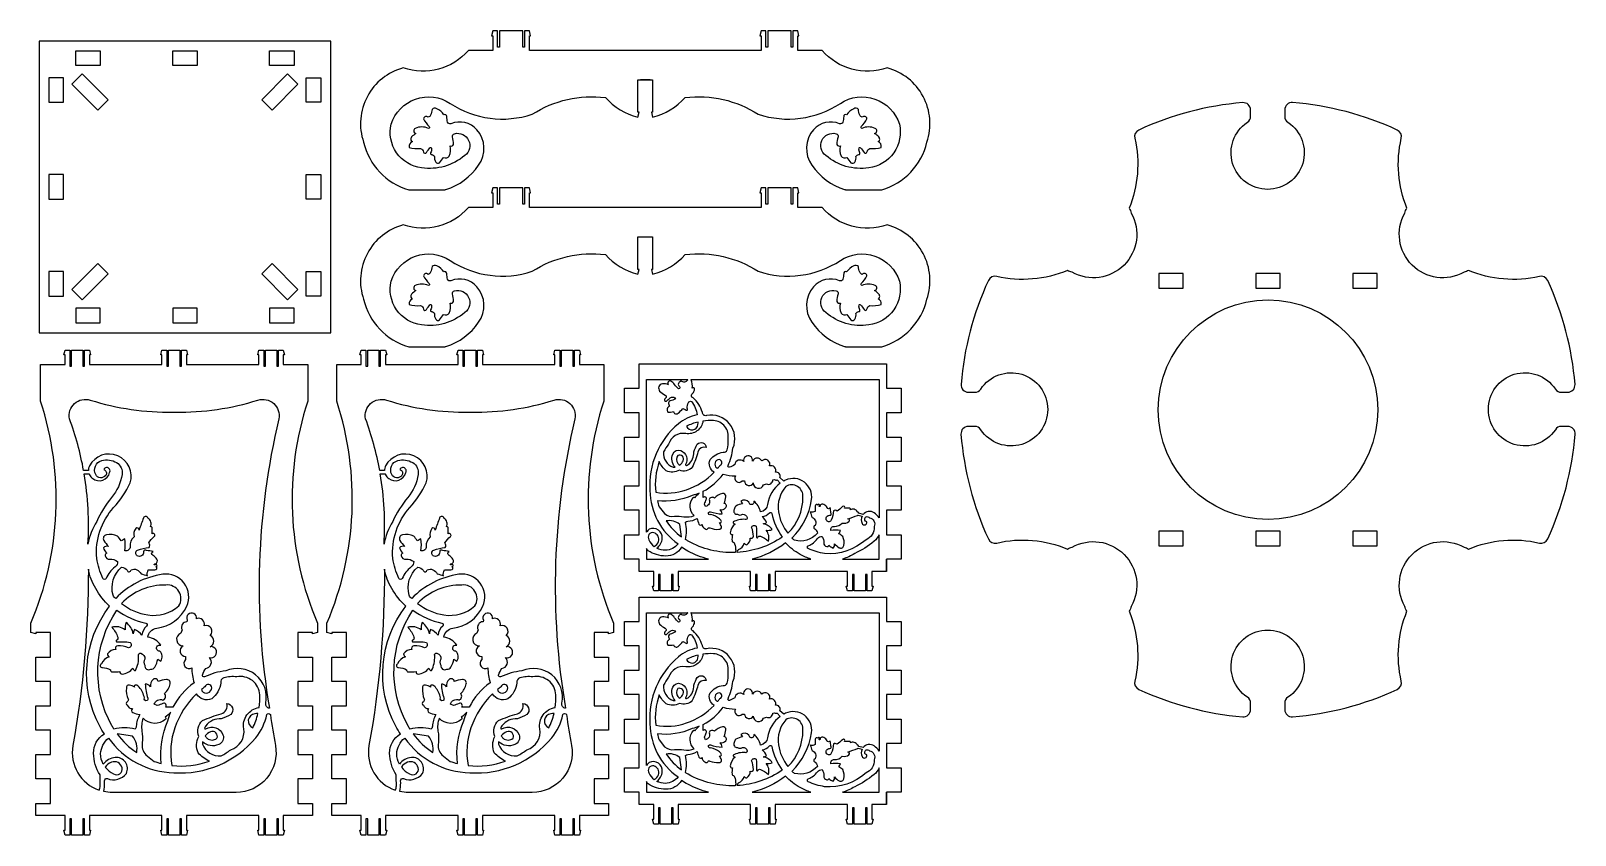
# Model space of a CAD drawing. Header units: inches. Extents: x 908 to 2430, y -463 to -133.
# Drawn here: x 1797 to 2430, y -463 to -133 of the extents above; entities that cross this region are included whole.
import ezdxf

# ---------------------------------------------------------------- set-up
doc = ezdxf.new("R2010")
doc.units = ezdxf.units.IN
doc.layers.get('0').update_dxf_attribs({"linetype": 'CONTINUOUS'})
doc.layers.add('INTERIOR_LOOPS', color=7, linetype='CONTINUOUS')
doc.layers.add('OUTER_LOOP', color=7, linetype='CONTINUOUS')

msp = doc.modelspace()

# ---------------------------------------------------------------- linework, layer by layer
at = {"ltscale": 25.4}
for p, q in [((2046.81, -153.02), (2048.81, -153.02)), ((2048.81, -153.02), (2046.81, -153.02)), ((2050.81, -153.02), (2048.81, -153.02)), ((2048.81, -153.02), (2050.81, -153.02)), ((2136.14, -331.44), (2137.68, -331.91)), ((2147.75, -354.55), (2147.75, -349.5)), ((2136.14, -427), (2137.68, -427.47)), ((2147.75, -450.11), (2147.75, -445.06))]:
    msp.add_line(p, q, dxfattribs=at)
for points in [[(1800.33, -256.71), (1919.86, -256.71), (1919.86, -137.18), (1800.33, -137.18)], [(1815.36, -141.18), (1825.36, -141.18), (1825.36, -147.18), (1815.36, -147.18)], [(1855.09, -141.18), (1865.09, -141.18), (1865.09, -147.18), (1855.09, -147.18)], [(1894.83, -141.18), (1904.83, -141.18), (1904.83, -147.18), (1894.83, -147.18)], [(1824.38, -165.48), (1813.78, -154.87), (1818.02, -150.63), (1828.63, -161.24)], [(1895.8, -165.48), (1906.41, -154.87), (1902.16, -150.63), (1891.56, -161.24)], [(1810.33, -162.21), (1810.33, -152.21), (1804.33, -152.21), (1804.33, -162.21)], [(1909.86, -162.21), (1909.86, -152.21), (1915.86, -152.21), (1915.86, -162.21)], [(1810.33, -201.95), (1810.33, -191.95), (1804.33, -191.95), (1804.33, -201.95)], [(1909.86, -201.95), (1909.86, -191.95), (1915.86, -191.95), (1915.86, -201.95)], [(1810.33, -241.68), (1810.33, -231.68), (1804.33, -231.68), (1804.33, -241.68)], [(1818.02, -243.26), (1828.63, -232.65), (1824.38, -228.41), (1813.78, -239.02)], [(1902.16, -243.26), (1891.56, -232.65), (1895.8, -228.41), (1906.41, -239.02)], [(1909.86, -241.68), (1909.86, -231.68), (1915.86, -231.68), (1915.86, -241.68)], [(2259.4, -238.52), (2269.4, -238.52), (2269.4, -232.52), (2259.4, -232.52)], [(2299.14, -238.52), (2309.14, -238.52), (2309.14, -232.52), (2299.14, -232.52)], [(2338.87, -238.52), (2348.87, -238.52), (2348.87, -232.52), (2338.87, -232.52)], [(1815.36, -252.71), (1825.36, -252.71), (1825.36, -246.71), (1815.36, -246.71)], [(1855.09, -252.71), (1865.09, -252.71), (1865.09, -246.71), (1855.09, -246.71)], [(1894.83, -252.71), (1904.83, -252.71), (1904.83, -246.71), (1894.83, -246.71)], [(2102.51, -360.55), (2102.01, -362.55), (2100.01, -362.55), (2100.01, -355.89), (2099.31, -355.89), (2099.31, -362.55), (2094.71, -362.55), (2094.71, -355.89), (2094.01, -355.89), (2094.01, -362.55), (2092.01, -362.55), (2091.51, -360.55), (2092.01, -360.55), (2092.01, -354.55), (2062.28, -354.55), (2062.28, -360.55), (2062.78, -360.55), (2062.28, -362.55), (2060.28, -362.55), (2060.28, -355.89), (2059.58, -355.89), (2059.58, -362.55), (2054.98, -362.55), (2054.98, -355.89), (2054.28, -355.89), (2054.28, -362.55), (2052.28, -362.55), (2051.78, -360.55), (2052.28, -360.55), (2052.28, -354.55), (2046.28, -354.55), (2046.28, -349.5), (2040.28, -349.5), (2040.28, -339.5), (2046.28, -339.5), (2046.28, -329.5), (2040.28, -329.5), (2040.28, -319.5), (2046.28, -319.5), (2046.28, -309.5), (2040.28, -309.5), (2040.28, -299.5), (2046.28, -299.5), (2046.28, -289.5), (2040.28, -289.5), (2040.28, -279.5), (2046.28, -279.5), (2046.28, -269.5), (2147.75, -269.5), (2147.75, -279.5), (2153.75, -279.5), (2153.75, -289.5), (2147.75, -289.5), (2147.75, -299.5), (2153.75, -299.5), (2153.75, -309.5), (2147.75, -309.5), (2147.75, -319.5), (2153.75, -319.5), (2153.75, -329.5), (2147.75, -329.5), (2147.75, -339.5), (2153.75, -339.5), (2153.75, -349.5), (2147.75, -349.5), (2147.75, -354.55), (2141.75, -354.55), (2141.75, -360.55), (2142.25, -360.55), (2141.75, -362.55), (2139.75, -362.55), (2139.75, -355.89), (2139.05, -355.89), (2139.05, -362.55), (2134.45, -362.55), (2134.45, -355.89), (2133.75, -355.89), (2133.75, -362.55), (2131.75, -362.55), (2131.25, -360.55), (2131.75, -360.55), (2131.75, -354.55), (2102.01, -354.55), (2102.01, -360.55)], [(2259.4, -344.05), (2269.4, -344.05), (2269.4, -338.05), (2259.4, -338.05)], [(2299.14, -344.05), (2309.14, -344.05), (2309.14, -338.05), (2299.14, -338.05)], [(2338.87, -344.05), (2348.87, -344.05), (2348.87, -338.05), (2338.87, -338.05)], [(2102.51, -456.11), (2102.01, -458.11), (2100.01, -458.11), (2100.01, -451.45), (2099.31, -451.45), (2099.31, -458.11), (2094.71, -458.11), (2094.71, -451.45), (2094.01, -451.45), (2094.01, -458.11), (2092.01, -458.11), (2091.51, -456.11), (2092.01, -456.11), (2092.01, -450.11), (2062.28, -450.11), (2062.28, -456.11), (2062.78, -456.11), (2062.28, -458.11), (2060.28, -458.11), (2060.28, -451.45), (2059.58, -451.45), (2059.58, -458.11), (2054.98, -458.11), (2054.98, -451.45), (2054.28, -451.45), (2054.28, -458.11), (2052.28, -458.11), (2051.78, -456.11), (2052.28, -456.11), (2052.28, -450.11), (2046.28, -450.11), (2046.28, -445.06), (2040.28, -445.06), (2040.28, -435.06), (2046.28, -435.06), (2046.28, -425.06), (2040.28, -425.06), (2040.28, -415.06), (2046.28, -415.06), (2046.28, -405.06), (2040.28, -405.06), (2040.28, -395.06), (2046.28, -395.06), (2046.28, -385.06), (2040.28, -385.06), (2040.28, -375.06), (2046.28, -375.06), (2046.28, -365.06), (2147.75, -365.06), (2147.75, -375.06), (2153.75, -375.06), (2153.75, -385.06), (2147.75, -385.06), (2147.75, -395.06), (2153.75, -395.06), (2153.75, -405.06), (2147.75, -405.06), (2147.75, -415.06), (2153.75, -415.06), (2153.75, -425.06), (2147.75, -425.06), (2147.75, -435.06), (2153.75, -435.06), (2153.75, -445.06), (2147.75, -445.06), (2147.75, -450.11), (2141.75, -450.11), (2141.75, -456.11), (2142.25, -456.11), (2141.75, -458.11), (2139.75, -458.11), (2139.75, -451.45), (2139.05, -451.45), (2139.05, -458.11), (2134.45, -458.11), (2134.45, -451.45), (2133.75, -451.45), (2133.75, -458.11), (2131.75, -458.11), (2131.25, -456.11), (2131.75, -456.11), (2131.75, -450.11), (2102.01, -450.11), (2102.01, -456.11)]]:
    msp.add_lwpolyline(points, close=True, dxfattribs=at)
for points in [[(2001.81, -135.02), (2001.31, -133.02), (1999.31, -133.02), (1999.31, -139.68), (1998.61, -139.68), (1998.61, -133.02), (1989.01, -133.02), (1989.01, -139.68), (1988.31, -139.68), (1988.31, -133.02), (1986.31, -133.02), (1985.81, -135.02), (1986.31, -135.02), (1986.31, -141.02), (1976.31, -141.02, -0.308272), (1949.63, -148.18, 0.432831), (1933.33, -178.63, 0.271024), (1951.84, -198.12), (1966.7, -198.12, 0.003892), (1967.09, -198, 0.170654), (1980.46, -188.09, 0.351771), (1979.81, -173.52, 0.321508), (1969.14, -171.08, -0.443828), (1967.81, -170.42, -0.060104), (1967.46, -168.14, 0.532323), (1966.28, -167.4, 0.113866), (1963.34, -164.91, 0.325753), (1961.43, -165.2, -0.062305), (1960.84, -167.55, -0.251601), (1959.81, -168.43, 0.617792), (1957.9, -169.02, 0.08774), (1960.25, -172.25, -0.673219), (1959.96, -172.99, 0.217393), (1954.52, -172.99, 0.748197), (1954.82, -175.04, 0.062252), (1953.05, -176.51, 0.27315), (1952.76, -177.83, 0.240162), (1953.35, -178.42, 0.334815), (1952.02, -180.77, 0.10585), (1956.73, -181.21, -0.253043), (1957.9, -182.68, 0.734538), (1959.08, -182.83, -0.015626), (1960.55, -180.92, -0.988492), (1961.14, -181.36, -0.192738), (1960.84, -182.97, 0.61422), (1961.28, -183.71, -0.178265), (1962.46, -184.44, 0.181483), (1962.9, -186.79, 0.450497), (1964.52, -187.09, -0.032027), (1966.14, -184.88, 0.382349), (1968.49, -184.3, 0.189544), (1968.78, -180.18, 0.413958), (1970.25, -179.6, 0.075194), (1969.78, -176.43, -0.489938), (1970.61, -175.15, -0.825663), (1974.8, -184.08, -0.218477), (1957.14, -189.15, -0.445937), (1944.64, -171.2, -0.49821), (1968.83, -162.76, 0.2304), (2002.52, -167.16, -0.17348), (2032.47, -160.32, 0.152065), (2045.81, -168.38), (2046.31, -166.38), (2045.81, -166.38), (2045.81, -153.02), (2051.81, -153.02), (2051.81, -166.38), (2051.31, -166.38), (2051.81, -168.38, 0.152065), (2065.16, -160.32, -0.17348), (2095.11, -167.16, 0.2304), (2128.8, -162.76, -0.49821), (2152.99, -171.2, -0.445937), (2140.48, -189.15, -0.218477), (2122.83, -184.08, -0.825663), (2127.02, -175.15, -0.489938), (2127.85, -176.43, 0.075194), (2127.38, -179.6, 0.413958), (2128.85, -180.18, 0.189544), (2129.14, -184.3, 0.382349), (2131.49, -184.88, -0.032027), (2133.11, -187.09, 0.450497), (2134.73, -186.79, 0.181483), (2135.17, -184.44, -0.178265), (2136.34, -183.71, 0.61422), (2136.78, -182.97, -0.192738), (2136.49, -181.36, -0.988492), (2137.08, -180.92, -0.015626), (2138.55, -182.83, 0.734538), (2139.72, -182.68, -0.253043), (2140.9, -181.21, 0.10585), (2145.6, -180.77, 0.334815), (2144.28, -178.42, 0.240162), (2144.87, -177.83, 0.27315), (2144.58, -176.51, 0.062252), (2142.81, -175.04, 0.748197), (2143.11, -172.99, 0.217393), (2137.67, -172.99, -0.673219), (2137.37, -172.25, 0.08774), (2139.72, -169.02, 0.617792), (2137.81, -168.43, -0.251601), (2136.78, -167.55, -0.062305), (2136.2, -165.2, 0.325753), (2134.29, -164.91, 0.113866), (2131.35, -167.4, 0.532323), (2130.17, -168.14, -0.060104), (2129.81, -170.42, -0.443828), (2128.49, -171.08, 0.321508), (2117.82, -173.52, 0.351771), (2117.16, -188.09, 0.170654), (2130.54, -198, 0.003892), (2130.93, -198.12), (2145.79, -198.12, 0.271024), (2164.29, -178.63, 0.432831), (2147.99, -148.18, -0.308272), (2121.31, -141.02), (2111.31, -141.02), (2111.31, -135.02), (2111.81, -135.02), (2111.31, -133.02), (2109.31, -133.02), (2109.31, -139.68), (2108.61, -139.68), (2108.61, -133.02), (2099.01, -133.02), (2099.01, -139.68), (2098.31, -139.68), (2098.31, -133.02), (2096.31, -133.02), (2095.81, -135.02), (2096.31, -135.02), (2096.31, -141.02), (2048.81, -141.02), (2001.31, -141.02), (2001.31, -135.02)], [(2192.9, -233.65, 0.355743), (2189.5, -235.31, 0.087828), (2178.28, -277.89, 0.438575), (2181.27, -281.13), (2183.85, -281.13, 0.250492), (2186.34, -279.8, -3.296663), (2186.34, -296.47, 0.250492), (2183.85, -295.13), (2181.24, -295.13, 0.437829), (2178.25, -298.37, 0.088459), (2189.5, -341.26, 0.355743), (2192.9, -342.92, -0.158684), (2221.97, -345.42, -0.111933), (2223.8, -344.62, -0.756759), (2248.06, -368.89, -0.121203), (2247.17, -370.85, -0.15635), (2249.5, -399.52, 0.355743), (2251.16, -402.92, 0.087828), (2293.74, -414.14, 0.438575), (2296.98, -411.15), (2296.98, -408.58, 0.250492), (2295.65, -406.08, -3.296663), (2312.32, -406.08, 0.250492), (2310.98, -408.58), (2310.98, -411.18, 0.437829), (2314.22, -414.17, 0.088459), (2357.11, -402.92, 0.355743), (2358.77, -399.52, -0.15635), (2361.1, -370.85, -0.121203), (2360.21, -368.89, -0.756759), (2384.48, -344.62, -0.111933), (2386.3, -345.42, -0.158684), (2415.37, -342.92, 0.355743), (2418.78, -341.26, 0.088459), (2430.02, -298.37, 0.437829), (2427.03, -295.13), (2424.43, -295.13, 0.250492), (2421.93, -296.47, -3.296663), (2421.93, -279.8, 0.250492), (2424.43, -281.13), (2427, -281.13, 0.438575), (2429.99, -277.89, 0.087828), (2418.78, -235.31, 0.355743), (2415.37, -233.65, -0.158684), (2386.3, -231.16, -0.111933), (2384.48, -231.95, -0.756759), (2360.21, -207.68, -0.121203), (2361.1, -205.73, -0.15635), (2358.77, -177.05, 0.355743), (2357.11, -173.65, 0.088459), (2314.22, -162.4, 0.437829), (2310.98, -165.39), (2310.98, -167.99, 0.250492), (2312.32, -170.49, -3.296663), (2295.65, -170.49, 0.250492), (2296.98, -167.99), (2296.98, -165.42, 0.438575), (2293.74, -162.43, 0.087828), (2251.16, -173.65, 0.355743), (2249.5, -177.05, -0.15635), (2247.17, -205.73, -0.121203), (2248.06, -207.68, -0.756759), (2223.8, -231.95, -0.111933), (2221.97, -231.16, -0.158684)], [(2001.81, -199.39), (2001.31, -197.39), (1999.31, -197.39), (1999.31, -204.05), (1998.61, -204.05), (1998.61, -197.39), (1989.01, -197.39), (1989.01, -204.05), (1988.31, -204.05), (1988.31, -197.39), (1986.31, -197.39), (1985.81, -199.39), (1986.31, -199.39), (1986.31, -205.39), (1976.31, -205.39, -0.308272), (1949.63, -212.54, 0.432831), (1933.33, -243, 0.271024), (1951.84, -262.49), (1966.7, -262.49, 0.003892), (1967.09, -262.37, 0.170654), (1980.46, -252.46, 0.351771), (1979.81, -237.89, 0.321508), (1969.14, -235.45, -0.443828), (1967.81, -234.79, -0.060104), (1967.46, -232.51, 0.532323), (1966.28, -231.77, 0.113866), (1963.34, -229.28, 0.325753), (1961.43, -229.57, -0.062305), (1960.84, -231.92, -0.251601), (1959.81, -232.8, 0.617792), (1957.9, -233.39, 0.08774), (1960.25, -236.62, -0.673219), (1959.96, -237.36, 0.217393), (1954.52, -237.36, 0.748197), (1954.82, -239.41, 0.062252), (1953.05, -240.88, 0.27315), (1952.76, -242.2, 0.240162), (1953.35, -242.79, 0.334815), (1952.02, -245.14, 0.10585), (1956.73, -245.58, -0.253043), (1957.9, -247.05, 0.734538), (1959.08, -247.2, -0.015626), (1960.55, -245.29, -0.988492), (1961.14, -245.73, -0.192738), (1960.84, -247.34, 0.61422), (1961.28, -248.08, -0.178265), (1962.46, -248.81, 0.181483), (1962.9, -251.16, 0.450497), (1964.52, -251.46, -0.032027), (1966.14, -249.25, 0.382349), (1968.49, -248.67, 0.189544), (1968.78, -244.55, 0.413958), (1970.25, -243.96, 0.075194), (1969.78, -240.8, -0.489938), (1970.61, -239.51, -0.825663), (1974.8, -248.45, -0.218477), (1957.14, -253.52, -0.445937), (1944.64, -235.57, -0.49821), (1968.83, -227.13, 0.2304), (2002.52, -231.52, -0.17348), (2032.47, -224.68, 0.152065), (2045.81, -232.75), (2046.31, -230.75), (2045.81, -230.75), (2045.81, -217.39), (2051.81, -217.39), (2051.81, -230.75), (2051.31, -230.75), (2051.81, -232.75, 0.152065), (2065.16, -224.68, -0.17348), (2095.11, -231.52, 0.2304), (2128.8, -227.13, -0.49821), (2152.99, -235.57, -0.445937), (2140.48, -253.52, -0.218477), (2122.83, -248.45, -0.825663), (2127.02, -239.51, -0.489938), (2127.85, -240.8, 0.075194), (2127.38, -243.96, 0.413958), (2128.85, -244.55, 0.189544), (2129.14, -248.67, 0.382349), (2131.49, -249.25, -0.032027), (2133.11, -251.46, 0.450497), (2134.73, -251.16, 0.181483), (2135.17, -248.81, -0.178265), (2136.34, -248.08, 0.61422), (2136.78, -247.34, -0.192738), (2136.49, -245.73, -0.988492), (2137.08, -245.29, -0.015626), (2138.55, -247.2, 0.734538), (2139.72, -247.05, -0.253043), (2140.9, -245.58, 0.10585), (2145.6, -245.14, 0.334815), (2144.28, -242.79, 0.240162), (2144.87, -242.2, 0.27315), (2144.58, -240.88, 0.062252), (2142.81, -239.41, 0.748197), (2143.11, -237.36, 0.217393), (2137.67, -237.36, -0.673219), (2137.37, -236.62, 0.08774), (2139.72, -233.39, 0.617792), (2137.81, -232.8, -0.251601), (2136.78, -231.92, -0.062305), (2136.2, -229.57, 0.325753), (2134.29, -229.28, 0.113866), (2131.35, -231.77, 0.532323), (2130.17, -232.51, -0.060104), (2129.81, -234.79, -0.443828), (2128.49, -235.45, 0.321508), (2117.82, -237.89, 0.351771), (2117.16, -252.46, 0.170654), (2130.54, -262.37, 0.003892), (2130.93, -262.49), (2145.79, -262.49, 0.271024), (2164.29, -243, 0.432831), (2147.99, -212.54, -0.308272), (2121.31, -205.39), (2111.31, -205.39), (2111.31, -199.39), (2111.81, -199.39), (2111.31, -197.39), (2109.31, -197.39), (2109.31, -204.05), (2108.61, -204.05), (2108.61, -197.39), (2099.01, -197.39), (2099.01, -204.05), (2098.31, -204.05), (2098.31, -197.39), (2096.31, -197.39), (2095.81, -199.39), (2096.31, -199.39), (2096.31, -205.39), (2048.81, -205.39), (2001.31, -205.39), (2001.31, -199.39)], [(2049.33, -338.49), (2049.33, -275.92), (2066.23, -275.92, 0.067989), (2066.13, -276.11, -0.50035), (2063.57, -276.49, 0.934033), (2063.32, -276.71, 0.659169), (2062.83, -278.77, -0.728817), (2062.5, -279.75, -0.076967), (2060.84, -277.96, 0.126486), (2059.29, -276.59, 0.913109), (2058.35, -278.07, 0.119105), (2055.86, -277.64, 0.588703), (2054.72, -280.62, 0.078451), (2056.93, -282.26, -0.508882), (2057.13, -283.54, 1.442558), (2057.84, -284.54, -0.121083), (2059.56, -283.2, -0.408341), (2061.2, -283.8, -0.109866), (2059.06, -284.67, 0.355311), (2058.37, -285.44, 0.150927), (2058.74, -286.83, 0.448806), (2058.04, -289.24, 0.111589), (2060.37, -289.07, 0.582877), (2062.33, -289.74, 0.056657), (2064.18, -287.76, -0.071077), (2065.54, -288.44, 1.079277), (2065.95, -287.74, -0.131425), (2066.51, -285.36, -0.388895), (2067.76, -284.93, -0.143171), (2070.11, -290.39, 0.126422), (2062.4, -294.06, 0.24096), (2050.72, -321.44, 0.239729), (2062.29, -343.25, -0.214582), (2057.08, -345.9, -0.123046), (2053.6, -345.05, 0.205899), (2055.79, -341.02, 0.579377), (2050.48, -337.29, 0.075781)], [(2136.37, -330.72, 0.312443), (2135.75, -330.14, 0.41447), (2132.88, -329.28, 0.488909), (2132.67, -328.68), (2130.51, -328.68, 1), (2129.65, -327.97, -0.080727), (2127.5, -329.83, 0.32316), (2125.93, -329.69, -0.093386), (2125.07, -333.56, -0.605728), (2123.2, -333.71, -0.612024), (2124.49, -331.55, 0.709304), (2124.92, -330.55, 0.027229), (2124.64, -328.4, -0.721356), (2123.35, -328.4, 0.116811), (2122.06, -327.11, 0.196459), (2121.2, -326.96, 0.339065), (2120.48, -327.82, -1.547667), (2120.19, -327.68, 1.547669), (2119.62, -327.39, 0.720958), (2118.47, -327.82, -0.018787), (2118.47, -329.98, -0.192739), (2116.46, -330.26, -0.044524), (2117.18, -332.41, -0.415302), (2118.52, -335.76, 0.895129), (2118.38, -337.05, -0.211178), (2119.38, -338.91, -0.291477), (2110.04, -341.77, -0.181677), (2108.98, -340.86, 0.16605), (2117.01, -325.15, 0.593183), (2106.34, -317.14, 0.016351), (2105.6, -317.51), (2103.97, -316.1, 0.589619), (2102.18, -313.87, 0.642131), (2099.81, -311.32, 0.808869), (2096.58, -309.29, 0.639069), (2092.83, -309.32, 1.23559), (2089.18, -309.51, 0.625033), (2085.57, -310.8, -0.061061), (2083.35, -311.84, -0.655608), (2082.76, -311.17, 0.08208), (2084.75, -304.07, 0.607519), (2073.91, -290.7, -0.460671), (2072.22, -289.38, 0.134466), (2068.4, -283.37, -0.272487), (2067.98, -283.13, -0.343185), (2068.19, -281.65, 0.19002), (2069.04, -279.8, 0.754014), (2068.06, -279.46, 0.162143), (2067.59, -276.02, 0.037238), (2067.53, -275.92), (2144.69, -275.92), (2144.69, -332.62, 0.106729), (2142.69, -330.54, 0.387429), (2138.11, -331.23)], [(1820.53, -313.24), (1818.56, -313.24, 0.043795), (1812.76, -292.01, -0.570654), (1821.31, -284.34, 0.081589), (1855.24, -289.23), (1856.12, -289.23, 0.081589), (1890.05, -284.34, -0.570657), (1898.6, -292.01, 0.100919), (1894.75, -410.67, -0.440073), (1893.25, -408.6, 0.607519), (1876.85, -395.32, 0.08208), (1868.15, -397.76, -0.655608), (1867.33, -397.04, -0.061061), (1868.6, -394.31, 0.625033), (1870.19, -389.89, 1.23559), (1870.41, -385.41, 0.639069), (1870.46, -380.81, 0.808869), (1867.96, -376.85, 0.642131), (1864.84, -373.94, 1.370929), (1861.05, -374.48), (1860.92, -375.22, 0.553112), (1858.9, -378.45), (1858.42, -379.88, 0.852139), (1859.43, -385.07, 0.801896), (1860.4, -389.43), (1860.4, -390.66, 0.918607), (1862.92, -394.04, 0.079175), (1863.88, -400.24, 0.121358), (1855.2, -410.26), (1852.13, -410.26, 0.872432), (1851.07, -408.68, -0.042764), (1848.78, -409.56), (1847.55, -409.03, -0.470394), (1851.07, -407.28, 0.549351), (1851.77, -404.64, 0.155076), (1854.06, -400.59, 0.508202), (1852.48, -398.84, 0.077294), (1849.13, -399.72, 0.617681), (1847.02, -398.84, 0.265525), (1845.97, -401.83, 0.271008), (1843.85, -400.77, 0.081119), (1844.91, -406.57, -1.622548), (1843.5, -406.4, 0.115526), (1841.39, -402, 0.168928), (1839.98, -401.12, 0.72415), (1839.46, -402, 0.071024), (1837.34, -401.12, 0.570991), (1836.11, -402.35, 0.12321), (1836.82, -406.92, -0.41447), (1836.46, -407.98, 0.618518), (1836.46, -409.39, 0.308), (1838.58, -410.79, 0.549425), (1838.75, -412.37, 0.07645), (1841.57, -413.25, 0.121315), (1840.16, -418, -0.181125), (1839.63, -419.23, 0.122031), (1830.98, -419.19, -0.012363), (1830.17, -417.82, -0.284486), (1832.19, -370.47, 0.105859), (1844.09, -375.79, -0.579685), (1844.4, -376.96, 0.186388), (1842.48, -380.64, 0.103743), (1839.46, -378.35, 0.150473), (1838.93, -380.11, 0.205701), (1835.94, -375.54, 0.099104), (1835.58, -378.53, 0.243975), (1830.13, -377.47, -0.09974), (1832.59, -381.52, -0.395685), (1832.06, -382.75, 0.845674), (1832.24, -383.45, -0.055337), (1837.7, -383.63, -0.580825), (1836.99, -385.91, 0.115404), (1832.59, -385.03, 0.566445), (1831.71, -386.61, 0.270836), (1828.37, -388.37, 0.277109), (1829.07, -389.6, 0.234428), (1825.91, -392.42, 0.847098), (1826.26, -394, -0.156653), (1829.6, -394.88, 0.453485), (1830.3, -395.76, 0.049832), (1833.47, -395.58, 0.530086), (1834.35, -396.64), (1834.35, -396.64, 0.208386), (1838.75, -394.17, 0.369853), (1839.81, -395.23, 0.137287), (1841.1, -389.17, -0.63623), (1841.99, -388.07, -0.38672), (1843.63, -390.52, 0.333625), (1843.63, -392.98, 0.629128), (1846.09, -394.62, 0.271182), (1847.73, -393.8, 0.109845), (1848.95, -390.52), (1850.18, -391.34, 0.382366), (1849.77, -387.25, -1.19915), (1850.18, -384.8, 0.216531), (1844.86, -381.52, -0.344889), (1848.55, -377.84, 0.261529), (1860.83, -368.84, 0.593183), (1851, -355.75, 0.16605), (1831.74, -365.6, -0.181677), (1830.62, -364.3, -0.291477), (1834.13, -352.85, -0.211178), (1836.41, -354.08, 0.895129), (1838, -353.9, -0.415302), (1842.09, -355.54, -0.044524), (1844.73, -356.42, -0.192739), (1845.09, -353.96, -0.018787), (1847.73, -353.96, 0.759219), (1848.25, -352.56, 1.547669), (1847.9, -351.85, -1.547667), (1847.73, -351.5, 0.339065), (1848.78, -350.62, 0.196459), (1848.61, -349.57, 0.124866), (1847.02, -347.98, -0.721356), (1847.02, -346.4, 0.027229), (1844.38, -346.05, 0.709304), (1843.15, -346.58, -0.612024), (1840.51, -348.16, -0.605728), (1840.69, -345.87, -0.093386), (1845.44, -344.82, 0.32316), (1845.26, -342.89, -0.080727), (1847.55, -340.25, 1), (1846.67, -339.19), (1846.67, -336.56, 0.488909), (1845.94, -336.29, 0.41447), (1844.88, -332.77, 0.776062), (1843.12, -332.6, -0.007454), (1841.29, -337.59, 0.774179), (1839.95, -336.99, 0.236225), (1839.25, -340.33, 0.226713), (1837.59, -344.31, -0.541931), (1835.48, -346.07, 0.072972), (1835.48, -341.15, -0.062231), (1833.9, -342.03, 0.078385), (1832.49, -340.09, 0.180969), (1827.91, -339.56, 0.525883), (1826.86, -341.85, 0.065522), (1828.79, -344.31, 0.276776), (1826.68, -344.84, 0.146004), (1828.09, -347.12, 0.428372), (1827.38, -348.18, 0.377188), (1829.32, -349.59, -0.18389), (1832.49, -350.46, -0.257054), (1831.43, -352.75, 0.138671), (1827.82, -357.4, -0.661287), (1826.4, -357.42, -0.063172), (1823.92, -349.22, -0.205501), (1830.88, -328.36, 0.073994), (1837.65, -318.31, 0.917299), (1820.98, -311.29, 0.129529)], [(1941.92, -313.24), (1939.95, -313.24, 0.043795), (1934.15, -292.01, -0.570654), (1942.7, -284.34, 0.081589), (1976.63, -289.23), (1977.51, -289.23, 0.081589), (2011.44, -284.34, -0.570657), (2019.99, -292.01, 0.100919), (2016.14, -410.67, -0.440073), (2014.64, -408.6, 0.607519), (1998.24, -395.32, 0.08208), (1989.54, -397.76, -0.655608), (1988.72, -397.04, -0.061061), (1989.99, -394.31, 0.625033), (1991.58, -389.89, 1.23559), (1991.8, -385.41, 0.639069), (1991.84, -380.81, 0.808869), (1989.35, -376.85, 0.642131), (1986.22, -373.94, 1.370929), (1982.44, -374.48), (1982.31, -375.22, 0.553112), (1980.28, -378.45), (1979.81, -379.88, 0.852139), (1980.82, -385.07, 0.801896), (1981.78, -389.43), (1981.78, -390.66, 0.918607), (1984.31, -394.04, 0.079175), (1985.27, -400.24, 0.121358), (1976.59, -410.26), (1973.51, -410.26, 0.872432), (1972.46, -408.68, -0.042764), (1970.17, -409.56), (1968.94, -409.03, -0.470394), (1972.46, -407.28, 0.549351), (1973.16, -404.64, 0.155076), (1975.45, -400.59, 0.508202), (1973.87, -398.84, 0.077294), (1970.52, -399.72, 0.617681), (1968.41, -398.84, 0.265525), (1967.36, -401.83, 0.271008), (1965.24, -400.77, 0.081119), (1966.3, -406.57, -1.622548), (1964.89, -406.4, 0.115526), (1962.78, -402, 0.168928), (1961.37, -401.12, 0.72415), (1960.84, -402, 0.071024), (1958.73, -401.12, 0.570991), (1957.5, -402.35, 0.12321), (1958.2, -406.92, -0.41447), (1957.85, -407.98, 0.618518), (1957.85, -409.39, 0.308), (1959.96, -410.79, 0.549425), (1960.14, -412.37, 0.07645), (1962.96, -413.25, 0.121315), (1961.55, -418, -0.181125), (1961.02, -419.23, 0.122031), (1952.37, -419.19, -0.012363), (1951.56, -417.82, -0.284486), (1953.58, -370.47, 0.105859), (1965.48, -375.79, -0.579685), (1965.79, -376.96, 0.186388), (1963.87, -380.64, 0.103743), (1960.84, -378.35, 0.150473), (1960.32, -380.11, 0.205701), (1957.33, -375.54, 0.099104), (1956.97, -378.53, 0.243975), (1951.52, -377.47, -0.09974), (1953.98, -381.52, -0.395685), (1953.45, -382.75, 0.845674), (1953.63, -383.45, -0.055337), (1959.08, -383.63, -0.580825), (1958.38, -385.91, 0.115404), (1953.98, -385.03, 0.566445), (1953.1, -386.61, 0.270836), (1949.76, -388.37, 0.277109), (1950.46, -389.6, 0.234428), (1947.29, -392.42, 0.847098), (1947.65, -394, -0.156653), (1950.99, -394.88, 0.453485), (1951.69, -395.76, 0.049832), (1954.86, -395.58, 0.530086), (1955.74, -396.64), (1955.74, -396.64, 0.208386), (1960.14, -394.17, 0.369853), (1961.2, -395.23, 0.137287), (1962.49, -389.17, -0.63623), (1963.38, -388.07, -0.38672), (1965.02, -390.52, 0.333625), (1965.02, -392.98, 0.629128), (1967.48, -394.62, 0.271182), (1969.12, -393.8, 0.109845), (1970.34, -390.52), (1971.57, -391.34, 0.382366), (1971.16, -387.25, -1.19915), (1971.57, -384.8, 0.216531), (1966.25, -381.52, -0.344889), (1969.93, -377.84, 0.261529), (1982.22, -368.84, 0.593183), (1972.39, -355.75, 0.16605), (1953.13, -365.6, -0.181677), (1952.01, -364.3, -0.291477), (1955.52, -352.85, -0.211178), (1957.8, -354.08, 0.895129), (1959.39, -353.9, -0.415302), (1963.48, -355.54, -0.044524), (1966.12, -356.42, -0.192739), (1966.48, -353.96, -0.018787), (1969.12, -353.96, 0.759219), (1969.64, -352.56, 1.547669), (1969.29, -351.85, -1.547667), (1969.12, -351.5, 0.339065), (1970.17, -350.62, 0.196459), (1969.99, -349.57, 0.124866), (1968.41, -347.98, -0.721356), (1968.41, -346.4, 0.027229), (1965.77, -346.05, 0.709304), (1964.54, -346.58, -0.612024), (1961.9, -348.16, -0.605728), (1962.08, -345.87, -0.093386), (1966.83, -344.82, 0.32316), (1966.65, -342.89, -0.080727), (1968.94, -340.25, 1), (1968.06, -339.19), (1968.06, -336.56, 0.488909), (1967.32, -336.29, 0.41447), (1966.27, -332.77, 0.776062), (1964.51, -332.6, -0.007454), (1962.68, -337.59, 0.774179), (1961.34, -336.99, 0.236225), (1960.64, -340.33, 0.226713), (1958.98, -344.31, -0.541931), (1956.87, -346.07, 0.072972), (1956.87, -341.15, -0.062231), (1955.28, -342.03, 0.078385), (1953.88, -340.09, 0.180969), (1949.3, -339.56, 0.525883), (1948.25, -341.85, 0.065522), (1950.18, -344.31, 0.276776), (1948.07, -344.84, 0.146004), (1949.48, -347.12, 0.428372), (1948.77, -348.18, 0.377188), (1950.71, -349.59, -0.18389), (1953.88, -350.46, -0.257054), (1952.82, -352.75, 0.138671), (1949.21, -357.4, -0.661287), (1947.79, -357.42, -0.063172), (1945.31, -349.22, -0.205501), (1952.27, -328.36, 0.073994), (1959.04, -318.31, 0.917299), (1942.37, -311.29, 0.129529)], [(1818.78, -314.5), (1820.78, -314.5, 0.029996), (1820.97, -314.92, 0.10952), (1822.28, -316.49, 0.548541), (1829.24, -314.04, 1.047924), (1826.79, -312.81, -0.548612), (1827.61, -315.26, -0.539078), (1823.51, -314.85, -0.475422), (1825.97, -309.13, -0.204255), (1832.08, -309.96, -0.304535), (1834.33, -314.84, -0.13341), (1830.06, -324.26, 0.065673), (1823.92, -334.08, 0.096838), (1820.33, -343.44, 0.057772)], [(1940.17, -314.5), (1942.17, -314.5, 0.029996), (1942.36, -314.92, 0.10952), (1943.67, -316.49, 0.548541), (1950.63, -314.04, 1.047924), (1948.18, -312.81, -0.548612), (1949, -315.26, -0.539078), (1944.9, -314.85, -0.475422), (1947.36, -309.13, -0.204255), (1953.47, -309.96, -0.304535), (1955.72, -314.84, -0.13341), (1951.45, -324.26, 0.065673), (1945.31, -334.08, 0.096838), (1941.72, -343.44, 0.057772)], [(2102.96, -317.04), (2104.15, -318.41, 0.208852), (2099, -327.16, -0.344889), (2096, -330.16, 0.216531), (2093.33, -325.82, -1.19915), (2091.33, -326.15, 0.382366), (2087.99, -325.82), (2088.66, -326.82, 0.109845), (2085.99, -327.82, 0.271182), (2085.32, -329.16, 0.629128), (2086.65, -331.16, 0.333625), (2088.66, -331.16, -0.38672), (2090.66, -332.5, -0.63623), (2089.76, -333.23, 0.137287), (2084.82, -334.28, 0.369853), (2085.68, -335.14, 0.208386), (2083.67, -338.73, 0.530086), (2084.53, -339.45, 0.049832), (2084.39, -342.03, 0.453485), (2085.11, -342.6, -0.156653), (2085.82, -345.33, 0.179313), (2085.96, -345.77), (2085.61, -346.82, -0.137217), (2066.4, -342.14, -0.012363), (2065.28, -341.48, 0.122031), (2065.25, -334.42, -0.181125), (2066.25, -333.99, 0.121315), (2070.12, -332.85, 0.07645), (2070.84, -335.14, 0.549425), (2072.13, -335.28, 0.308), (2073.28, -337.01, 0.618518), (2074.42, -337.01, -0.41447), (2075.28, -336.72, 0.123465), (2079.01, -337.29, 0.570991), (2080.01, -336.29, 0.071024), (2079.3, -334.57, 0.72415), (2080.01, -334.14, 0.168928), (2079.3, -332.99, 0.115526), (2075.71, -331.27, -1.622548), (2075.57, -330.12, 0.081119), (2080.3, -330.98, 0.271008), (2079.44, -329.26, 0.265525), (2081.88, -328.4, 0.617681), (2081.16, -326.68, 0.077294), (2081.88, -323.95, 0.508202), (2080.44, -322.66, 0.155076), (2077.15, -324.52, 0.549351), (2075, -325.1, -0.470394), (2073.56, -327.97), (2073.13, -326.96, -0.042764), (2073.85, -325.1, 0.872432), (2072.56, -324.24), (2072.56, -321.72, 0.121358), (2080.73, -314.65, 0.079175), (2085.79, -315.43, 0.918607), (2088.55, -317.49), (2089.55, -317.49, 0.801896), (2093.1, -318.28, 0.852139), (2097.34, -319.1), (2098.5, -318.71, 0.553112), (2101.14, -317.06), (2101.74, -316.95, 0.19354)], [(2086.66, -346.01, 0.238432), (2087.11, -345.62, 0.234428), (2089.41, -343.03, 0.277109), (2090.41, -343.61, 0.270836), (2091.85, -340.88, 0.566445), (2093.14, -340.16, 0.115404), (2092.42, -336.58), (2092.42, -336.58, -0.580825), (2094.28, -336, -0.055337), (2094.43, -340.45, 0.845674), (2095, -340.59, -0.395685), (2096, -340.16, -0.09974), (2099.3, -342.17, 0.243975), (2098.44, -337.72, 0.099104), (2100.88, -337.44, 0.205328), (2097.15, -335, 0.150473), (2098.58, -334.57, 0.103743), (2096.71, -332.1, 0.186388), (2099.72, -330.53, -0.616992), (2100.68, -330.79, 0.105859), (2105.01, -340.49, -0.136032), (2086.43, -346.78)], [(2049.33, -434.05), (2049.33, -371.48), (2066.23, -371.48, 0.067989), (2066.13, -371.67, -0.50035), (2063.57, -372.06, 0.934033), (2063.32, -372.27, 0.659169), (2062.83, -374.33, -0.728817), (2062.5, -375.31, -0.076967), (2060.84, -373.52, 0.126486), (2059.29, -372.15, 0.913109), (2058.35, -373.63, 0.119105), (2055.86, -373.2, 0.588703), (2054.72, -376.18, 0.078451), (2056.93, -377.82, -0.508882), (2057.13, -379.1, 1.442558), (2057.84, -380.1, -0.121083), (2059.56, -378.76, -0.408341), (2061.2, -379.36, -0.109866), (2059.06, -380.23, 0.355311), (2058.37, -381, 0.150927), (2058.74, -382.39, 0.448806), (2058.04, -384.8, 0.111589), (2060.37, -384.63, 0.582877), (2062.33, -385.3, 0.056657), (2064.18, -383.32, -0.071077), (2065.54, -384, 1.079277), (2065.95, -383.3, -0.131425), (2066.51, -380.92, -0.388895), (2067.76, -380.49, -0.143171), (2070.11, -385.95, 0.126422), (2062.4, -389.62, 0.24096), (2050.72, -417, 0.239729), (2062.29, -438.81, -0.214582), (2057.08, -441.46, -0.123046), (2053.6, -440.61, 0.205899), (2055.79, -436.59, 0.579377), (2050.48, -432.85, 0.075781)], [(2136.37, -426.28, 0.312443), (2135.75, -425.7, 0.41447), (2132.88, -424.84, 0.488909), (2132.67, -424.24), (2130.51, -424.24, 1), (2129.65, -423.53, -0.080727), (2127.5, -425.39, 0.32316), (2125.93, -425.25, -0.093386), (2125.07, -429.12, -0.605728), (2123.2, -429.27, -0.612024), (2124.49, -427.11, 0.709304), (2124.92, -426.11, 0.027229), (2124.64, -423.96, -0.721356), (2123.35, -423.96, 0.116811), (2122.06, -422.67, 0.196459), (2121.2, -422.52, 0.339065), (2120.48, -423.38, -1.547667), (2120.19, -423.24, 1.547669), (2119.62, -422.95, 0.720958), (2118.47, -423.38, -0.018787), (2118.47, -425.54, -0.192739), (2116.46, -425.82, -0.044524), (2117.18, -427.98, -0.415302), (2118.52, -431.32, 0.895129), (2118.38, -432.61, -0.211178), (2119.38, -434.47, -0.291477), (2110.04, -437.33, -0.181677), (2108.98, -436.42, 0.16605), (2117.01, -420.71, 0.593183), (2106.34, -412.7, 0.016351), (2105.6, -413.07), (2103.97, -411.67, 0.589619), (2102.18, -409.43, 0.642131), (2099.81, -406.89, 0.808869), (2096.58, -404.85, 0.639069), (2092.83, -404.88, 1.23559), (2089.18, -405.07, 0.625033), (2085.57, -406.36, -0.061061), (2083.35, -407.4, -0.655608), (2082.76, -406.73, 0.08208), (2084.75, -399.63, 0.607519), (2073.91, -386.26, -0.460671), (2072.22, -384.94, 0.134466), (2068.4, -378.93, -0.272487), (2067.98, -378.69, -0.343185), (2068.19, -377.21, 0.19002), (2069.04, -375.36, 0.754014), (2068.06, -375.02, 0.162143), (2067.59, -371.58, 0.037238), (2067.53, -371.48), (2144.69, -371.48), (2144.69, -428.18, 0.106729), (2142.69, -426.1, 0.387429), (2138.11, -426.79)], [(2102.96, -412.6), (2104.15, -413.97, 0.208852), (2099, -422.72, -0.344889), (2096, -425.72, 0.216531), (2093.33, -421.38, -1.19915), (2091.33, -421.71, 0.382366), (2087.99, -421.38), (2088.66, -422.38, 0.109845), (2085.99, -423.38, 0.271182), (2085.32, -424.72, 0.629128), (2086.65, -426.72, 0.333625), (2088.66, -426.72, -0.38672), (2090.66, -428.06, -0.63623), (2089.76, -428.79, 0.137287), (2084.82, -429.84, 0.369853), (2085.68, -430.7, 0.208386), (2083.67, -434.29, 0.530086), (2084.53, -435.01, 0.049832), (2084.39, -437.59, 0.453485), (2085.11, -438.16, -0.156653), (2085.82, -440.89, 0.179313), (2085.96, -441.33), (2085.61, -442.38, -0.137217), (2066.4, -437.7, -0.012363), (2065.28, -437.04, 0.122031), (2065.25, -429.98, -0.181125), (2066.25, -429.55, 0.121315), (2070.12, -428.41, 0.07645), (2070.84, -430.7, 0.549425), (2072.13, -430.85, 0.308), (2073.28, -432.57, 0.618518), (2074.42, -432.57, -0.41447), (2075.28, -432.28, 0.123465), (2079.01, -432.85, 0.570991), (2080.01, -431.85, 0.071024), (2079.3, -430.13, 0.72415), (2080.01, -429.7, 0.168928), (2079.3, -428.55, 0.115526), (2075.71, -426.83, -1.622548), (2075.57, -425.68, 0.081119), (2080.3, -426.54, 0.271008), (2079.44, -424.82, 0.265525), (2081.88, -423.96, 0.617681), (2081.16, -422.24, 0.077294), (2081.88, -419.51, 0.508202), (2080.44, -418.22, 0.155076), (2077.15, -420.08, 0.549351), (2075, -420.66, -0.470394), (2073.56, -423.53), (2073.13, -422.52, -0.042764), (2073.85, -420.66, 0.872432), (2072.56, -419.8), (2072.56, -417.29, 0.121358), (2080.73, -410.21, 0.079175), (2085.79, -410.99, 0.918607), (2088.55, -413.05), (2089.55, -413.05, 0.801896), (2093.1, -413.84, 0.852139), (2097.34, -414.66), (2098.5, -414.28, 0.553112), (2101.14, -412.62), (2101.74, -412.52, 0.19354)], [(2086.66, -441.58, 0.238432), (2087.11, -441.18, 0.234428), (2089.41, -438.59, 0.277109), (2090.41, -439.17, 0.270836), (2091.85, -436.44, 0.566445), (2093.14, -435.72, 0.115404), (2092.42, -432.14), (2092.42, -432.14, -0.580825), (2094.28, -431.56, -0.055337), (2094.43, -436.01, 0.845674), (2095, -436.15, -0.395685), (2096, -435.72, -0.09974), (2099.3, -437.73, 0.243975), (2098.44, -433.28, 0.099104), (2100.88, -433, 0.205328), (2097.15, -430.56, 0.150473), (2098.58, -430.13, 0.103743), (2096.71, -427.66, 0.186388), (2099.72, -426.09, -0.616992), (2100.68, -426.35, 0.105859), (2105.01, -436.05, -0.136032), (2086.43, -442.34)]]:
    msp.add_lwpolyline(points, format="xyb", close=True, dxfattribs=at)
for points in [[(2137.68, -331.91, 0.227293), (2137.68, -334.88, 0.881053), (2139.69, -334.21, -1.525317), (2140.69, -332.54, -0.486602), (2142.69, -336.22, -0.327537), (2139.35, -341.56, -0.205501), (2122.34, -347.24, -0.063172), (2115.65, -345.21, -0.661287), (2115.67, -344.05, 0.138671), (2119.46, -341.11, -0.257054), (2121.32, -340.25, -0.18389), (2122.04, -342.83, 0.377188), (2123.19, -344.41, 0.428372), (2124.05, -343.84, 0.146004), (2125.91, -344.98, 0.276776), (2126.34, -343.26, 0.065522), (2128.35, -344.84, 0.525883), (2130.21, -343.98, 0.180969), (2129.78, -340.25, 0.078385), (2128.21, -339.1, -0.062231), (2128.92, -337.81, 0.072972), (2124.91, -337.81, -0.541931), (2126.34, -336.09, 0.226713), (2129.59, -334.74, 0.236225), (2132.31, -334.16, 0.774179), (2131.82, -333.07, -0.007454), (2135.89, -331.58, 0.095145), (2136.14, -331.44, 0.095145)], [(2137.68, -427.47, 0.227293), (2137.68, -430.44, 0.881053), (2139.69, -429.77, -1.525317), (2140.69, -428.1, -0.486602), (2142.69, -431.78, -0.327537), (2139.35, -437.12, -0.205501), (2122.34, -442.8, -0.063172), (2115.65, -440.77, -0.661287), (2115.67, -439.61, 0.138671), (2119.46, -436.67, -0.257054), (2121.32, -435.81, -0.18389), (2122.04, -438.39, 0.377188), (2123.19, -439.97, 0.428372), (2124.05, -439.4, 0.146004), (2125.91, -440.54, 0.276776), (2126.34, -438.82, 0.065522), (2128.35, -440.4, 0.525883), (2130.21, -439.54, 0.180969), (2129.78, -435.81, 0.078385), (2128.21, -434.66, -0.062231), (2128.92, -433.37, 0.072972), (2124.91, -433.37, -0.541931), (2126.34, -431.65, 0.226713), (2129.59, -430.3, 0.236225), (2132.31, -429.72, 0.774179), (2131.82, -428.63, -0.007454), (2135.89, -427.14, 0.095145), (2136.14, -427, 0.095145)]]:
    msp.add_lwpolyline(points, format="xyb", dxfattribs=at)
at = {"layer": 'INTERIOR_LOOPS', "linetype": 'Continuous', "ltscale": 25.4}
for points in [[(2053.12, -322.07, 0.128839), (2065.73, -321.1, 0.120234), (2077.04, -313.91, -0.372844), (2075.41, -308.75, -0.195975), (2080.75, -305.74, 0.397129), (2082.41, -304.74, 0.098935), (2082.75, -300.4, 0.4582), (2076.74, -292.72, 0.048173), (2072.49, -292.93, -0.42239), (2065.4, -298.06, 0.37652), (2058.39, -302.4, 0.034382), (2056.34, -305.6, 0.341353), (2060.23, -311.9, 0.044861), (2061.02, -311.84, -0.28236), (2060.09, -306.44, -0.411836), (2063.38, -305.01, -0.462362), (2065.37, -310.75, 0.71861), (2065.71, -311.14, 0.064291), (2066.39, -310.75, 0.259016), (2068.69, -305.58, -0.034422), (2070.12, -302.42, -0.651689), (2073.85, -303.72, 0.395261), (2070.41, -305.58, -0.037306), (2068.11, -311.9, -0.312302), (2062.82, -313.11, -0.222281), (2057.36, -313.33, -0.101944), (2054.56, -309.56, 0.115398), (2053.12, -322.07)], [(2070.4, -294.39, 0.023032), (2070.46, -293.33, 0.056709), (2065.73, -295.06, 0.782336)], [(2062.24, -310.32, 0.083292), (2063.02, -310.96, 0.129363), (2064.39, -309.17, 0.668686), (2062.24, -307.02, 0.375518)], [(2078.56, -312.18, 0.012264), (2079.41, -311.09, 0.81081), (2079.08, -308.75, 0.696776), (2078.08, -312.09, 0.012293)], [(2069.26, -324.38, -0.08946), (2070.96, -322.46, -0.033805), (2068.07, -323.44, -0.130987), (2053.77, -325.62, 0.024088), (2054.5, -328.04), (2056.73, -330.84, 0.243998), (2060.75, -331.98, -0.062312), (2064.62, -332.13, 0.131383), (2068.92, -331.7, -0.408767), (2068.54, -324.24, -0.574018)], [(2106.43, -319.77, 0.219311), (2103.43, -330.12, 0.133519), (2107.31, -338.93, 0.206021), (2113.44, -324.11, 0.622669)], [(2057.42, -333.85, 0.086887), (2063.68, -340.39), (2062.95, -335.28, 0.215985)], [(2052.34, -338.73, 0.692527), (2050.34, -341.6, 0.120519), (2052.52, -344.35, 0.167181), (2054.21, -342.32, 0.44701)], [(2092.66, -349.5), (2116.71, -349.5, -0.055326), (2112.33, -347.57, -0.085393), (2106.32, -342.89, -0.104037), (2092.66, -349.5)], [(1829.24, -368.86, -0.085393), (1823.51, -361.5, -0.089433), (1820.5, -353.68, -0.045609), (1814.17, -425.89, 0.370415), (1824.95, -444.26, 0.106837), (1825.38, -442.44, 0.018483), (1825.29, -437.93, -0.135835), (1822.63, -429.1, -0.27266), (1827.08, -421.16, -0.0251), (1825.15, -417.96, -0.295018), (1829.24, -368.86)], [(1950.63, -368.86, -0.085393), (1944.9, -361.5, -0.089433), (1941.89, -353.68, -0.045609), (1935.56, -425.89, 0.370415), (1946.34, -444.26, 0.106837), (1946.77, -442.44, 0.018483), (1946.68, -437.93, -0.135835), (1944.02, -429.1, -0.27266), (1948.46, -421.16, -0.0251), (1946.54, -417.96, -0.295018), (1950.63, -368.86)], [(1834.11, -367.65, 0.133519), (1844.91, -372.4, 0.219311), (1857.6, -368.72, 0.622669), (1852.28, -360.13, 0.206021)], [(1955.5, -367.65, 0.133519), (1966.3, -372.4, 0.219311), (1978.99, -368.72, 0.622669), (1973.67, -360.13, 0.206021)], [(2053.12, -417.63, 0.128839), (2065.73, -416.66, 0.120234), (2077.04, -409.47, -0.372844), (2075.41, -404.31, -0.195975), (2080.75, -401.3, 0.397129), (2082.41, -400.3, 0.098935), (2082.75, -395.96, 0.4582), (2076.74, -388.28, 0.048173), (2072.49, -388.49, -0.42239), (2065.4, -393.62, 0.37652), (2058.39, -397.97, 0.034382), (2056.34, -401.16, 0.341353), (2060.23, -407.46, 0.044861), (2061.02, -407.4, -0.28236), (2060.09, -402, -0.411836), (2063.38, -400.57, -0.462362), (2065.37, -406.31, 0.71861), (2065.71, -406.7, 0.064291), (2066.39, -406.31, 0.259016), (2068.69, -401.14, -0.034422), (2070.12, -397.99, -0.651689), (2073.85, -399.28, 0.395261), (2070.41, -401.14, -0.037306), (2068.11, -407.46, -0.312302), (2062.82, -408.67, -0.222281), (2057.36, -408.89, -0.101944), (2054.56, -405.12, 0.115398), (2053.12, -417.63)], [(2070.4, -389.95, 0.023032), (2070.46, -388.89, 0.056709), (2065.73, -390.62, 0.782336)], [(1867.02, -403.5, 0.696776), (1871.12, -402.27, 0.81081), (1868.25, -401.86, 0.012264), (1866.91, -402.9, 0.012293)], [(1988.41, -403.5, 0.696776), (1992.51, -402.27, 0.81081), (1989.64, -401.86, 0.012264), (1988.29, -402.9, 0.012293)], [(2062.24, -405.88, 0.083292), (2063.02, -406.52, 0.129363), (2064.39, -404.73, 0.668686), (2062.24, -402.58, 0.375518)], [(2078.56, -407.74, 0.012264), (2079.41, -406.65, 0.81081), (2079.08, -404.31, 0.696776), (2078.08, -407.65, 0.012293)], [(1826.96, -443.85, 0.057942), (1827.13, -440.35, -0.551097), (1828.29, -439.5, 0.334454), (1836.11, -437.34, 0.579377), (1831.54, -430.83, 0.205899), (1826.61, -433.52, -0.123046), (1825.55, -429.25, -0.214582), (1828.8, -422.86, 0.239729), (1855.56, -437.05, 0.24096), (1889.13, -422.73, 0.126422), (1893.63, -413.27, -0.656602), (1895.12, -413.27, 0.007896), (1897.2, -425.89, -0.46797), (1881.11, -445.15), (1830.26, -445.15, -0.052938), (1826.82, -444.78)], [(1854.3, -412.23, -0.08946), (1851.95, -414.31, -0.574018), (1852.13, -415.19, -0.408767), (1842.97, -414.73, 0.131383), (1842.45, -420, -0.062312), (1842.62, -424.75, 0.243998), (1844.03, -429.67), (1847.46, -432.41, 0.024088), (1850.42, -433.31, -0.130987), (1853.1, -415.77, -0.033805)], [(1948.35, -443.85, 0.057942), (1948.52, -440.35, -0.551097), (1949.68, -439.5, 0.334454), (1957.5, -437.34, 0.579377), (1952.93, -430.83, 0.205899), (1948, -433.52, -0.123046), (1946.94, -429.25, -0.214582), (1950.19, -422.86, 0.239729), (1976.94, -437.05, 0.24096), (2010.52, -422.73, 0.126422), (2015.02, -413.27, -0.656602), (2016.51, -413.27, 0.007896), (2018.58, -425.89, -0.46797), (2002.5, -445.15), (1951.64, -445.15, -0.052938), (1948.21, -444.78)], [(1975.69, -412.23, -0.08946), (1973.34, -414.31, -0.574018), (1973.51, -415.19, -0.408767), (1964.36, -414.73, 0.131383), (1963.84, -420, -0.062312), (1964.01, -424.75, 0.243998), (1965.42, -429.67), (1968.85, -432.41, 0.024088), (1971.81, -433.31, -0.130987), (1974.49, -415.77, -0.033805)], [(2106.43, -415.33, 0.219311), (2103.43, -425.68, 0.133519), (2107.31, -434.49, 0.206021), (2113.44, -419.67, 0.622669)], [(1838.58, -422.04), (1832.31, -421.15, 0.086887), (1840.34, -428.83, 0.215985)], [(1869.19, -422.92, 0.375518), (1873.24, -422.92, 0.668686), (1870.6, -420.29, 0.129363), (1868.41, -421.96, 0.083292)], [(1959.96, -422.04), (1953.7, -421.15, 0.086887), (1961.73, -428.83, 0.215985)], [(1990.58, -422.92, 0.375518), (1994.63, -422.92, 0.668686), (1991.99, -420.29, 0.129363), (1989.79, -421.96, 0.083292)], [(2069.26, -419.94, -0.08946), (2070.96, -418.02, -0.033805), (2068.07, -419, -0.130987), (2053.77, -421.18, 0.024088), (2054.5, -423.6), (2056.73, -426.4, 0.243998), (2060.75, -427.55, -0.062312), (2064.62, -427.69, 0.131383), (2068.92, -427.26, -0.408767), (2068.54, -419.8, -0.574018)], [(2057.42, -429.41, 0.086887), (2063.68, -435.95), (2062.95, -430.85, 0.215985)], [(1834.35, -435.05, 0.44701), (1829.95, -432.77, 0.167181), (1827.46, -434.84, 0.120519), (1830.83, -437.52, 0.692527)], [(1955.74, -435.05, 0.44701), (1951.34, -432.77, 0.167181), (1948.85, -434.84, 0.120519), (1952.22, -437.52, 0.692527)], [(2052.34, -434.29, 0.692527), (2050.34, -437.16, 0.120519), (2052.52, -439.91, 0.167181), (2054.21, -437.88, 0.44701)], [(2092.66, -445.06), (2116.71, -445.06, -0.055326), (2112.33, -443.13, -0.085393), (2106.32, -438.45, -0.104037), (2092.66, -445.06)]]:
    msp.add_lwpolyline(points, format="xyb", close=True, dxfattribs=at)
for points in [[(1878.87, -413.25, -0.034422), (1875, -415.01, 0.259016), (1868.67, -417.82, 0.064291), (1868.19, -418.66, 0.71861), (1868.67, -419.08, -0.462362), (1875.7, -421.52, -0.411836), (1873.95, -425.56, -0.28236), (1867.33, -424.42, 0.044861), (1867.26, -425.38, 0.341353), (1874.98, -430.15, 0.034382), (1878.9, -427.64, 0.37652), (1884.22, -419.05, -0.42239), (1890.51, -410.35, 0.047907), (1890.77, -405.14, 0.458189), (1881.35, -397.77, 0.098935), (1876.03, -398.18, 0.397129), (1874.8, -400.23, -0.195975), (1871.12, -406.77, -0.372844), (1864.79, -404.77, 0.120234), (1855.97, -418.64, 0.128839), (1854.78, -434.1, 0.115398), (1870.12, -432.34, -0.101944), (1865.5, -428.9, -0.222281), (1865.77, -422.2, -0.312302), (1867.26, -415.71, -0.037306), (1875, -412.9, 0.395261), (1877.29, -408.68, -0.651689), (1878.87, -413.25)], [(2000.26, -413.25, -0.034422), (1996.39, -415.01, 0.259016), (1990.06, -417.82, 0.064291), (1989.58, -418.66, 0.71861), (1990.06, -419.08, -0.462362), (1997.09, -421.52, -0.411836), (1995.33, -425.56, -0.28236), (1988.72, -424.42, 0.044861), (1988.65, -425.38, 0.341353), (1996.36, -430.15, 0.034382), (2000.29, -427.64, 0.37652), (2005.61, -419.05, -0.42239), (2011.9, -410.35, 0.047907), (2012.16, -405.14, 0.458189), (2002.74, -397.77, 0.098935), (1997.42, -398.18, 0.397129), (1996.19, -400.23, -0.195975), (1992.51, -406.77, -0.372844), (1986.18, -404.77, 0.120234), (1977.35, -418.64, 0.128839), (1976.17, -434.1, 0.115398), (1991.51, -432.34, -0.101944), (1986.89, -428.9, -0.222281), (1987.16, -422.2, -0.312302), (1988.65, -415.71, -0.037306), (1996.39, -412.9, 0.395261), (1998.68, -408.68, -0.651689), (2000.26, -413.25)], [(1890.03, -412.84, 0.023032), (1888.72, -412.91, 0.782336), (1887.91, -418.64, 0.056709), (1890.03, -412.84)], [(2011.42, -412.84, 0.023032), (2010.11, -412.91, 0.782336), (2009.29, -418.64, 0.056709), (2011.42, -412.84)]]:
    msp.add_lwpolyline(points, format="xyb", dxfattribs=at)
msp.add_circle((2304.14, -288.29), 45, dxfattribs=at)
at = {"layer": 'OUTER_LOOP', "linetype": 'Continuous', "ltscale": 25.4}
for points in [[(1900.42, -460.64), (1900.92, -460.64), (1900.42, -462.64), (1898.42, -462.64), (1898.42, -455.98), (1897.72, -455.98), (1897.72, -462.64), (1893.12, -462.64), (1893.12, -455.98), (1892.42, -455.98), (1892.42, -462.64), (1890.42, -462.64), (1889.92, -460.64), (1890.42, -460.64), (1890.42, -454.64), (1860.68, -454.64), (1860.68, -460.64), (1861.18, -460.64), (1860.68, -462.64), (1858.68, -462.64), (1858.68, -455.98), (1857.98, -455.98), (1857.98, -462.64), (1853.38, -462.64), (1853.38, -455.98), (1852.68, -455.98), (1852.68, -462.64), (1850.68, -462.64), (1850.18, -460.64), (1850.68, -460.64), (1850.68, -454.64), (1820.94, -454.64), (1820.94, -460.64), (1821.44, -460.64), (1820.94, -462.64), (1818.94, -462.64), (1818.94, -455.98), (1818.24, -455.98), (1818.24, -462.64), (1813.64, -462.64), (1813.64, -455.98), (1812.94, -455.98), (1812.94, -462.64), (1810.94, -462.64), (1810.44, -460.64), (1810.94, -460.64), (1810.94, -454.64), (1798.94, -454.64), (1798.94, -449.64), (1804.94, -449.64), (1804.94, -439.64), (1798.94, -439.64), (1798.94, -429.64), (1804.94, -429.64), (1804.94, -419.64), (1798.94, -419.64), (1798.94, -409.64), (1804.94, -409.64), (1804.94, -399.64), (1798.94, -399.64), (1798.94, -389.64), (1804.94, -389.64), (1804.94, -379.64), (1798.94, -379.64), (1798.94, -380.14), (1796.94, -379.64), (1796.94, -375.72, 0.18197), (1800.94, -284.82), (1800.94, -269.82), (1810.94, -269.82), (1810.94, -265.82), (1810.44, -265.82), (1810.94, -263.82), (1812.94, -263.82), (1812.94, -270.48), (1813.64, -270.48), (1813.64, -263.82), (1818.24, -263.82), (1818.24, -270.48), (1818.94, -270.48), (1818.94, -263.82), (1820.94, -263.82), (1821.44, -265.82), (1820.94, -265.82), (1820.94, -269.82), (1850.68, -269.82), (1850.68, -265.82), (1850.18, -265.82), (1850.68, -263.82), (1852.68, -263.82), (1852.68, -270.48), (1853.38, -270.48), (1853.38, -263.82), (1857.98, -263.82), (1857.98, -270.48), (1858.68, -270.48), (1858.68, -263.82), (1860.68, -263.82), (1861.18, -265.82), (1860.68, -265.82), (1860.68, -269.82), (1890.42, -269.82), (1890.42, -265.82), (1889.92, -265.82), (1890.42, -263.82), (1892.42, -263.82), (1892.42, -270.48), (1893.12, -270.48), (1893.12, -263.82), (1897.72, -263.82), (1897.72, -270.48), (1898.42, -270.48), (1898.42, -263.82), (1900.42, -263.82), (1900.92, -265.82), (1900.42, -265.82), (1900.42, -269.82), (1910.42, -269.82), (1910.42, -284.82), (1910.42, -284.82, 0.18197), (1914.42, -375.72), (1914.42, -379.64), (1912.42, -380.14), (1912.42, -379.64), (1906.42, -379.64), (1906.42, -389.64), (1912.42, -389.64), (1912.42, -399.64), (1906.42, -399.64), (1906.42, -409.64), (1912.42, -409.64), (1912.42, -419.64), (1906.42, -419.64), (1906.42, -429.64), (1912.42, -429.64), (1912.42, -439.64), (1906.42, -439.64), (1906.42, -449.64), (1912.42, -449.64), (1912.42, -454.64), (1900.42, -454.64)], [(2021.81, -460.64), (2022.31, -460.64), (2021.81, -462.64), (2019.81, -462.64), (2019.81, -455.98), (2019.11, -455.98), (2019.11, -462.64), (2014.51, -462.64), (2014.51, -455.98), (2013.81, -455.98), (2013.81, -462.64), (2011.81, -462.64), (2011.31, -460.64), (2011.81, -460.64), (2011.81, -454.64), (1982.07, -454.64), (1982.07, -460.64), (1982.57, -460.64), (1982.07, -462.64), (1980.07, -462.64), (1980.07, -455.98), (1979.37, -455.98), (1979.37, -462.64), (1974.77, -462.64), (1974.77, -455.98), (1974.07, -455.98), (1974.07, -462.64), (1972.07, -462.64), (1971.57, -460.64), (1972.07, -460.64), (1972.07, -454.64), (1942.33, -454.64), (1942.33, -460.64), (1942.83, -460.64), (1942.33, -462.64), (1940.33, -462.64), (1940.33, -455.98), (1939.63, -455.98), (1939.63, -462.64), (1935.03, -462.64), (1935.03, -455.98), (1934.33, -455.98), (1934.33, -462.64), (1932.33, -462.64), (1931.83, -460.64), (1932.33, -460.64), (1932.33, -454.64), (1920.33, -454.64), (1920.33, -449.64), (1926.33, -449.64), (1926.33, -439.64), (1920.33, -439.64), (1920.33, -429.64), (1926.33, -429.64), (1926.33, -419.64), (1920.33, -419.64), (1920.33, -409.64), (1926.33, -409.64), (1926.33, -399.64), (1920.33, -399.64), (1920.33, -389.64), (1926.33, -389.64), (1926.33, -379.64), (1920.33, -379.64), (1920.33, -380.14), (1918.33, -379.64), (1918.33, -375.72, 0.18197), (1922.33, -284.82), (1922.33, -269.82), (1932.33, -269.82), (1932.33, -265.82), (1931.83, -265.82), (1932.33, -263.82), (1934.33, -263.82), (1934.33, -270.48), (1935.03, -270.48), (1935.03, -263.82), (1939.63, -263.82), (1939.63, -270.48), (1940.33, -270.48), (1940.33, -263.82), (1942.33, -263.82), (1942.83, -265.82), (1942.33, -265.82), (1942.33, -269.82), (1972.07, -269.82), (1972.07, -265.82), (1971.57, -265.82), (1972.07, -263.82), (1974.07, -263.82), (1974.07, -270.48), (1974.77, -270.48), (1974.77, -263.82), (1979.37, -263.82), (1979.37, -270.48), (1980.07, -270.48), (1980.07, -263.82), (1982.07, -263.82), (1982.57, -265.82), (1982.07, -265.82), (1982.07, -269.82), (2011.81, -269.82), (2011.81, -265.82), (2011.31, -265.82), (2011.81, -263.82), (2013.81, -263.82), (2013.81, -270.48), (2014.51, -270.48), (2014.51, -263.82), (2019.11, -263.82), (2019.11, -270.48), (2019.81, -270.48), (2019.81, -263.82), (2021.81, -263.82), (2022.31, -265.82), (2021.81, -265.82), (2021.81, -269.82), (2031.81, -269.82), (2031.81, -284.82), (2031.81, -284.82, 0.18197), (2035.81, -375.72), (2035.81, -379.64), (2033.81, -380.14), (2033.81, -379.64), (2027.81, -379.64), (2027.81, -389.64), (2033.81, -389.64), (2033.81, -399.64), (2027.81, -399.64), (2027.81, -409.64), (2033.81, -409.64), (2033.81, -419.64), (2027.81, -419.64), (2027.81, -429.64), (2033.81, -429.64), (2033.81, -439.64), (2027.81, -439.64), (2027.81, -449.64), (2033.81, -449.64), (2033.81, -454.64), (2021.81, -454.64)], [(2142.69, -342.23, -0.065673), (2134.68, -347.24, -0.06282), (2129.74, -349.5), (2144.69, -349.5), (2144.69, -339.54, -0.088753), (2142.69, -342.23)], [(2074.78, -349.5, -0.061723), (2066.29, -346.23, -0.0251), (2063.67, -344.66, -0.27266), (2057.2, -348.28, -0.135835), (2050, -346.12, -0.046114), (2049.33, -345.17), (2049.33, -349.5), (2074.78, -349.5)], [(2142.69, -437.79, -0.065673), (2134.68, -442.8, -0.06282), (2129.74, -445.06), (2144.69, -445.06), (2144.69, -435.1, -0.088753), (2142.69, -437.79)], [(2074.78, -445.06, -0.061723), (2066.29, -441.79, -0.0251), (2063.67, -440.22, -0.27266), (2057.2, -443.85, -0.135835), (2050, -441.68, -0.046114), (2049.33, -440.73), (2049.33, -445.06), (2074.78, -445.06)]]:
    msp.add_lwpolyline(points, format="xyb", close=True, dxfattribs=at)

doc.saveas('drawing.dxf')
